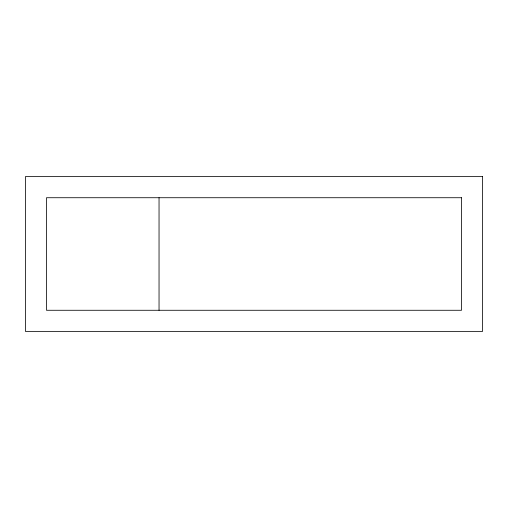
<?xml version="1.0" encoding="UTF-8"?>
<svg xmlns="http://www.w3.org/2000/svg" width="508" height="508" viewBox="0 0 508 508"><rect width="100%" height="100%" fill="white"/><g stroke="black" fill="none" stroke-linecap="round" stroke-linejoin="round"><path stroke-width="0.76" d="M159.042 197.726L159.042 310.274M482.6 176.625L25.4 176.625L25.4 331.375L482.6 331.375L482.6 176.625M461.499 197.726L46.501 197.726L46.501 310.274L461.499 310.274L461.499 197.726"/></g></svg>
